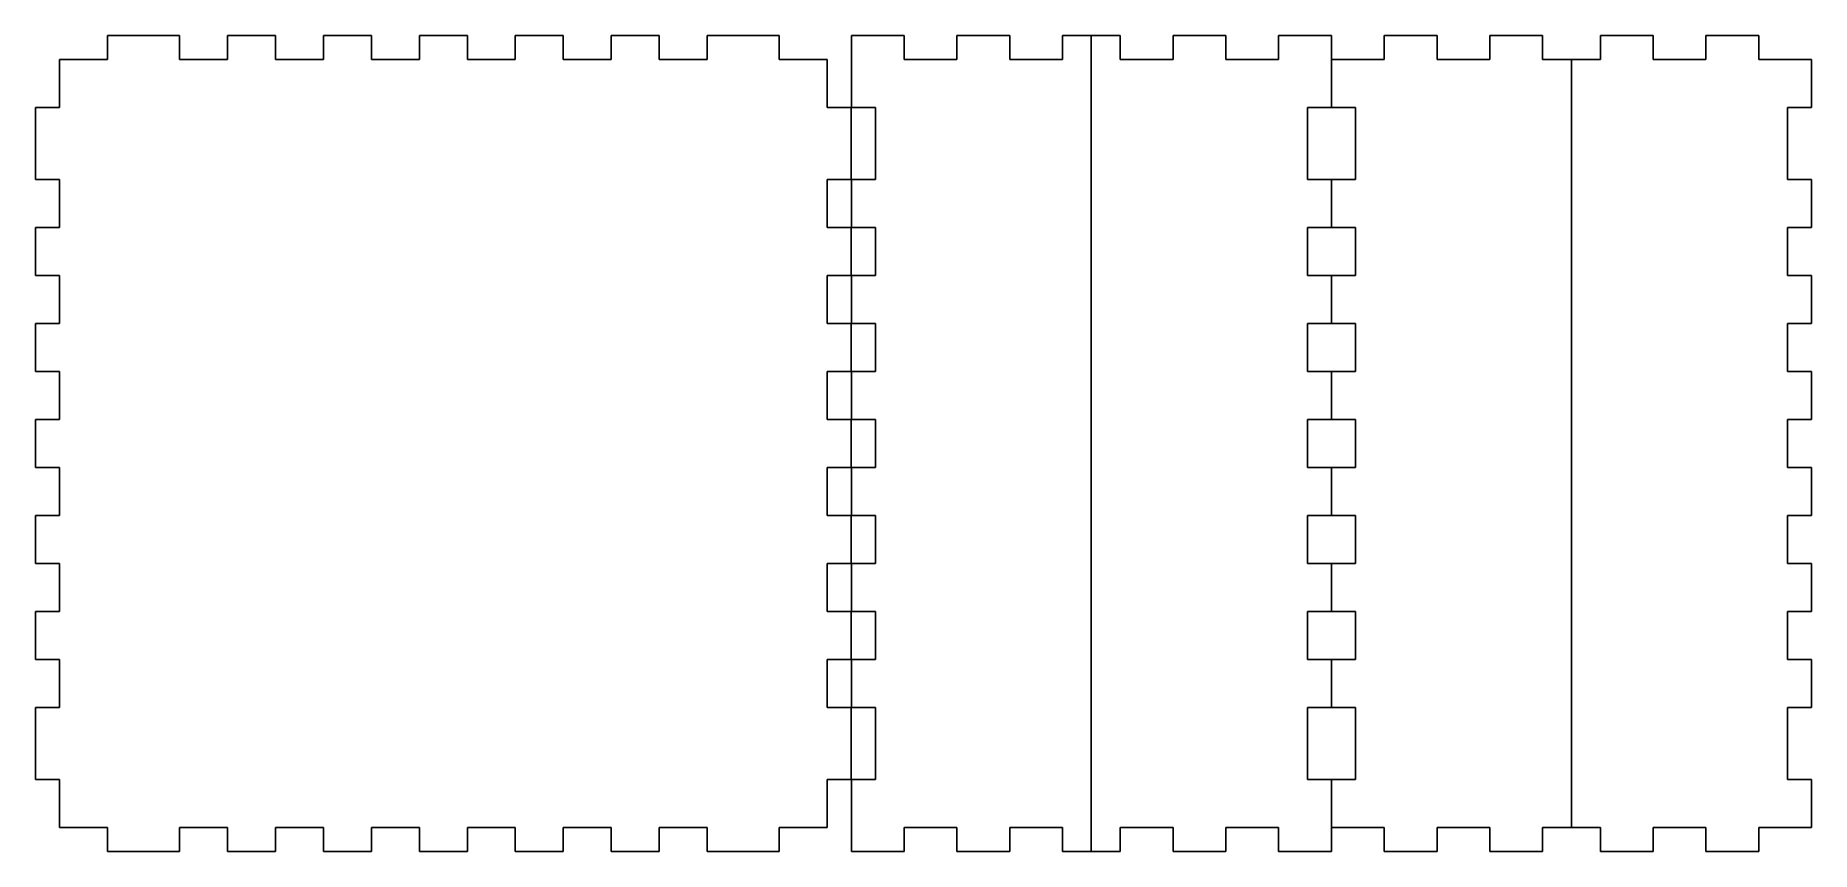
# Model space of a CAD drawing. Extents: x 6 to 226, y 13 to 114.
import ezdxf

# ---------------------------------------------------------------- set-up
doc = ezdxf.new("R2010")
doc.units = 0
doc.layers.add('Cut', color=7, linetype='CONTINUOUS')

msp = doc.modelspace()

# ---------------------------------------------------------------- linework, layer by layer
at = {"layer": 'Cut', "color": 7}
for p, q in [((14.566577, 111.361931), (14.566577, 114.338494)), ((14.566577, 114.338494), (23.496265, 114.338494)), ((23.496265, 114.338494), (23.496265, 111.361931)), ((29.44939, 111.361931), (29.44939, 114.338494)), ((29.44939, 114.338494), (35.402515, 114.338494)), ((35.402515, 114.338494), (35.402515, 111.361931)), ((41.35564, 111.361931), (41.35564, 114.338494)), ((41.35564, 114.338494), (47.308765, 114.338494)), ((47.308765, 114.338494), (47.308765, 111.361931)), ((53.26189, 111.361931), (53.26189, 114.338494)), ((53.26189, 114.338494), (59.215015, 114.338494)), ((59.215015, 114.338494), (59.215015, 111.361931)), ((65.16814, 111.361931), (65.16814, 114.338494)), ((65.16814, 114.338494), (71.121265, 114.338494)), ((71.121265, 114.338494), (71.121265, 111.361931)), ((77.07439, 111.361931), (77.07439, 114.338494)), ((77.07439, 114.338494), (83.027515, 114.338494)), ((83.027515, 114.338494), (83.027515, 111.361931)), ((88.98064, 111.361931), (88.98064, 114.338494)), ((88.98064, 114.338494), (97.910327, 114.338494)), ((97.910327, 114.338494), (97.910327, 111.361931)), ((113.412265, 114.338494), (106.863827, 114.338494)), ((106.863827, 114.338494), (106.863827, 105.408807)), ((113.412265, 111.361932), (113.412265, 114.338494)), ((126.50914, 114.338494), (119.960702, 114.338494)), ((119.960702, 114.338494), (119.960702, 111.361932)), ((126.50914, 111.361932), (126.50914, 114.338494)), ((136.626351, 114.338494), (133.057577, 114.338494)), ((133.057577, 114.338494), (133.057577, 111.361932)), ((136.626351, 13.135369), (136.626351, 114.338494)), ((140.218946, 114.338492), (136.650172, 114.338492)), ((140.218946, 111.361929), (140.218946, 114.338492)), ((153.315821, 114.338492), (146.767383, 114.338492)), ((146.767383, 114.338492), (146.767383, 111.361929)), ((153.315821, 111.361929), (153.315821, 114.338492)), ((166.412696, 114.338492), (159.864258, 114.338492)), ((159.864258, 114.338492), (159.864258, 111.361929)), ((166.412696, 105.408804), (166.412696, 114.338492)), ((179.533375, 114.338494), (172.984938, 114.338494)), ((172.984938, 114.338494), (172.984938, 111.361932)), ((179.533375, 111.361932), (179.533375, 114.338494)), ((192.63025, 114.338494), (186.081813, 114.338494)), ((186.081813, 114.338494), (186.081813, 111.361932)), ((192.63025, 111.361932), (192.63025, 114.338494)), ((206.337995, 114.338494), (199.789558, 114.338494)), ((199.789558, 114.338494), (199.789558, 111.361932)), ((206.337995, 111.361932), (206.337995, 114.338494)), ((219.43487, 114.338494), (212.886433, 114.338494)), ((212.886433, 114.338494), (212.886433, 111.361932)), ((219.43487, 111.361932), (219.43487, 114.338494)), ((8.613452, 111.361931), (14.566577, 111.361931)), ((8.613452, 105.408806), (8.613452, 111.361931)), ((23.496265, 111.361931), (29.44939, 111.361931)), ((35.402515, 111.361931), (41.35564, 111.361931)), ((47.308765, 111.361931), (53.26189, 111.361931)), ((59.215015, 111.361931), (65.16814, 111.361931)), ((71.121265, 111.361931), (77.07439, 111.361931)), ((83.027515, 111.361931), (88.98064, 111.361931)), ((97.910327, 111.361931), (103.863452, 111.361931)), ((103.863452, 111.361931), (103.863452, 105.408806)), ((119.960702, 111.361932), (113.412265, 111.361932)), ((133.057577, 111.361932), (126.50914, 111.361932)), ((146.767383, 111.361929), (140.218946, 111.361929)), ((159.864258, 111.361929), (153.315821, 111.361929)), ((172.984938, 111.361932), (166.4365, 111.361932)), ((166.4365, 111.361932), (166.4365, 105.408807)), ((186.081813, 111.361932), (179.533375, 111.361932)), ((196.197993, 111.361932), (192.63025, 111.361932)), ((196.197993, 16.111932), (196.197993, 111.361932)), ((199.789558, 111.361932), (196.221816, 111.361932)), ((212.886433, 111.361932), (206.337995, 111.361932)), ((225.983308, 111.361932), (219.43487, 111.361932)), ((225.983308, 105.408807), (225.983308, 111.361932)), ((5.63689, 96.479119), (5.63689, 105.408806)), ((5.63689, 105.408806), (8.613452, 105.408806)), ((103.863452, 105.408806), (106.840015, 105.408806)), ((106.840015, 105.408806), (106.840015, 96.479119)), ((106.863827, 105.408807), (109.84039, 105.408807)), ((109.84039, 105.408807), (109.84039, 96.479119)), ((163.436133, 96.479117), (163.436133, 105.408804)), ((163.436133, 105.408804), (166.412696, 105.408804)), ((166.4365, 105.408807), (169.413063, 105.408807)), ((169.413063, 105.408807), (169.413063, 96.479119)), ((223.006745, 96.479119), (223.006745, 105.408807)), ((223.006745, 105.408807), (225.983308, 105.408807)), ((8.613452, 96.479119), (5.63689, 96.479119)), ((8.613452, 90.525994), (8.613452, 96.479119)), ((106.840015, 96.479119), (103.863452, 96.479119)), ((103.863452, 96.479119), (103.863452, 90.525994)), ((109.84039, 96.479119), (106.863827, 96.479119)), ((106.863827, 96.479119), (106.863827, 90.525994)), ((166.412696, 96.479117), (163.436133, 96.479117)), ((166.412696, 90.525992), (166.412696, 96.479117)), ((169.413063, 96.479119), (166.4365, 96.479119)), ((166.4365, 96.479119), (166.4365, 90.525994)), ((225.983308, 96.479119), (223.006745, 96.479119)), ((225.983308, 90.525994), (225.983308, 96.479119)), ((5.63689, 84.572869), (5.63689, 90.525994)), ((5.63689, 90.525994), (8.613452, 90.525994)), ((103.863452, 90.525994), (106.840015, 90.525994)), ((106.840015, 90.525994), (106.840015, 84.572869)), ((106.863827, 90.525994), (109.84039, 90.525994)), ((109.84039, 90.525994), (109.84039, 84.572869)), ((163.436133, 84.572867), (163.436133, 90.525992)), ((163.436133, 90.525992), (166.412696, 90.525992)), ((166.4365, 90.525994), (169.413063, 90.525994)), ((169.413063, 90.525994), (169.413063, 84.572869)), ((223.006745, 84.572869), (223.006745, 90.525994)), ((223.006745, 90.525994), (225.983308, 90.525994)), ((8.613452, 84.572869), (5.63689, 84.572869)), ((8.613452, 78.619744), (8.613452, 84.572869)), ((106.840015, 84.572869), (103.863452, 84.572869)), ((103.863452, 84.572869), (103.863452, 78.619744)), ((109.84039, 84.572869), (106.863827, 84.572869)), ((106.863827, 84.572869), (106.863827, 78.619744)), ((166.412696, 84.572867), (163.436133, 84.572867)), ((166.412696, 78.619742), (166.412696, 84.572867)), ((169.413063, 84.572869), (166.4365, 84.572869)), ((166.4365, 84.572869), (166.4365, 78.619744)), ((225.983308, 84.572869), (223.006745, 84.572869)), ((225.983308, 78.619744), (225.983308, 84.572869)), ((5.63689, 72.666619), (5.63689, 78.619744)), ((5.63689, 78.619744), (8.613452, 78.619744)), ((103.863452, 78.619744), (106.840015, 78.619744)), ((106.840015, 78.619744), (106.840015, 72.666619)), ((106.863827, 78.619744), (109.84039, 78.619744)), ((109.84039, 78.619744), (109.84039, 72.666619)), ((163.436133, 72.666617), (163.436133, 78.619742)), ((163.436133, 78.619742), (166.412696, 78.619742)), ((166.4365, 78.619744), (169.413063, 78.619744)), ((169.413063, 78.619744), (169.413063, 72.666619)), ((223.006745, 72.666619), (223.006745, 78.619744)), ((223.006745, 78.619744), (225.983308, 78.619744)), ((8.613452, 72.666619), (5.63689, 72.666619)), ((8.613452, 66.713494), (8.613452, 72.666619)), ((106.840015, 72.666619), (103.863452, 72.666619)), ((103.863452, 72.666619), (103.863452, 66.713494)), ((109.84039, 72.666619), (106.863827, 72.666619)), ((106.863827, 72.666619), (106.863827, 66.713494)), ((166.412696, 72.666617), (163.436133, 72.666617)), ((166.412696, 66.713492), (166.412696, 72.666617)), ((169.413063, 72.666619), (166.4365, 72.666619)), ((166.4365, 72.666619), (166.4365, 66.713494)), ((225.983308, 72.666619), (223.006745, 72.666619)), ((225.983308, 66.713494), (225.983308, 72.666619)), ((5.63689, 60.760369), (5.63689, 66.713494)), ((5.63689, 66.713494), (8.613452, 66.713494)), ((103.863452, 66.713494), (106.840015, 66.713494)), ((106.840015, 66.713494), (106.840015, 60.760369)), ((106.863827, 66.713494), (109.84039, 66.713494)), ((109.84039, 66.713494), (109.84039, 60.760369)), ((163.436133, 60.760367), (163.436133, 66.713492)), ((163.436133, 66.713492), (166.412696, 66.713492)), ((166.4365, 66.713494), (169.413063, 66.713494)), ((169.413063, 66.713494), (169.413063, 60.760369)), ((223.006745, 60.760369), (223.006745, 66.713494)), ((223.006745, 66.713494), (225.983308, 66.713494)), ((8.613452, 60.760369), (5.63689, 60.760369)), ((8.613452, 54.807244), (8.613452, 60.760369)), ((106.840015, 60.760369), (103.863452, 60.760369)), ((103.863452, 60.760369), (103.863452, 54.807244)), ((109.84039, 60.760369), (106.863827, 60.760369)), ((106.863827, 60.760369), (106.863827, 54.807244)), ((166.412696, 60.760367), (163.436133, 60.760367)), ((166.412696, 54.807242), (166.412696, 60.760367)), ((169.413063, 60.760369), (166.4365, 60.760369)), ((166.4365, 60.760369), (166.4365, 54.807244)), ((225.983308, 60.760369), (223.006745, 60.760369)), ((225.983308, 54.807244), (225.983308, 60.760369)), ((5.63689, 48.854119), (5.63689, 54.807244)), ((5.63689, 54.807244), (8.613452, 54.807244)), ((103.863452, 54.807244), (106.840015, 54.807244)), ((106.840015, 54.807244), (106.840015, 48.854119)), ((106.863827, 54.807244), (109.84039, 54.807244)), ((109.84039, 54.807244), (109.84039, 48.854119)), ((163.436133, 48.854117), (163.436133, 54.807242)), ((163.436133, 54.807242), (166.412696, 54.807242)), ((166.4365, 54.807244), (169.413063, 54.807244)), ((169.413063, 54.807244), (169.413063, 48.854119)), ((223.006745, 48.854119), (223.006745, 54.807244)), ((223.006745, 54.807244), (225.983308, 54.807244)), ((8.613452, 48.854119), (5.63689, 48.854119)), ((8.613452, 42.900994), (8.613452, 48.854119)), ((106.840015, 48.854119), (103.863452, 48.854119)), ((103.863452, 48.854119), (103.863452, 42.900994)), ((109.84039, 48.854119), (106.863827, 48.854119)), ((106.863827, 48.854119), (106.863827, 42.900994)), ((166.412696, 48.854117), (163.436133, 48.854117)), ((166.412696, 42.900992), (166.412696, 48.854117)), ((169.413063, 48.854119), (166.4365, 48.854119)), ((166.4365, 48.854119), (166.4365, 42.900994)), ((225.983308, 48.854119), (223.006745, 48.854119)), ((225.983308, 42.900994), (225.983308, 48.854119)), ((5.63689, 36.947869), (5.63689, 42.900994)), ((5.63689, 42.900994), (8.613452, 42.900994)), ((103.863452, 42.900994), (106.840015, 42.900994)), ((106.840015, 42.900994), (106.840015, 36.947869)), ((106.863827, 42.900994), (109.84039, 42.900994)), ((109.84039, 42.900994), (109.84039, 36.947869)), ((163.436133, 36.947867), (163.436133, 42.900992)), ((163.436133, 42.900992), (166.412696, 42.900992)), ((166.4365, 42.900994), (169.413063, 42.900994)), ((169.413063, 42.900994), (169.413063, 36.947869)), ((223.006745, 36.947869), (223.006745, 42.900994)), ((223.006745, 42.900994), (225.983308, 42.900994)), ((8.613452, 36.947869), (5.63689, 36.947869)), ((8.613452, 30.994744), (8.613452, 36.947869)), ((106.840015, 36.947869), (103.863452, 36.947869)), ((103.863452, 36.947869), (103.863452, 30.994744)), ((109.84039, 36.947869), (106.863827, 36.947869)), ((106.863827, 36.947869), (106.863827, 30.994744)), ((166.412696, 36.947867), (163.436133, 36.947867)), ((166.412696, 30.994742), (166.412696, 36.947867)), ((169.413063, 36.947869), (166.4365, 36.947869)), ((166.4365, 36.947869), (166.4365, 30.994744)), ((225.983308, 36.947869), (223.006745, 36.947869)), ((225.983308, 30.994744), (225.983308, 36.947869)), ((5.63689, 22.065057), (5.63689, 30.994744)), ((5.63689, 30.994744), (8.613452, 30.994744)), ((103.863452, 30.994744), (106.840015, 30.994744)), ((106.840015, 30.994744), (106.840015, 22.065057)), ((106.863827, 30.994744), (109.84039, 30.994744)), ((109.84039, 30.994744), (109.84039, 22.065057)), ((163.436133, 22.065054), (163.436133, 30.994742)), ((163.436133, 30.994742), (166.412696, 30.994742)), ((166.4365, 30.994744), (169.413063, 30.994744)), ((169.413063, 30.994744), (169.413063, 22.065057)), ((223.006745, 22.065057), (223.006745, 30.994744)), ((223.006745, 30.994744), (225.983308, 30.994744)), ((8.613452, 22.065057), (5.63689, 22.065057)), ((8.613452, 16.111932), (8.613452, 22.065057)), ((106.840015, 22.065057), (103.863452, 22.065057)), ((103.863452, 22.065057), (103.863452, 16.111932)), ((109.84039, 22.065057), (106.863827, 22.065057)), ((106.863827, 22.065057), (106.863827, 13.135369)), ((166.412696, 22.065054), (163.436133, 22.065054)), ((166.412696, 13.135367), (166.412696, 22.065054)), ((169.413063, 22.065057), (166.4365, 22.065057)), ((166.4365, 22.065057), (166.4365, 16.111932)), ((225.983308, 22.065057), (223.006745, 22.065057)), ((225.983308, 16.111932), (225.983308, 22.065057)), ((14.566577, 16.111932), (8.613452, 16.111932)), ((14.566577, 13.135369), (14.566577, 16.111932)), ((29.44939, 16.111932), (23.496265, 16.111932)), ((23.496265, 16.111932), (23.496265, 13.135369)), ((29.44939, 13.135369), (29.44939, 16.111932)), ((41.35564, 16.111932), (35.402515, 16.111932)), ((35.402515, 16.111932), (35.402515, 13.135369)), ((41.35564, 13.135369), (41.35564, 16.111932)), ((53.26189, 16.111932), (47.308765, 16.111932)), ((47.308765, 16.111932), (47.308765, 13.135369)), ((53.26189, 13.135369), (53.26189, 16.111932)), ((65.16814, 16.111932), (59.215015, 16.111932)), ((59.215015, 16.111932), (59.215015, 13.135369)), ((65.16814, 13.135369), (65.16814, 16.111932)), ((77.07439, 16.111932), (71.121265, 16.111932)), ((71.121265, 16.111932), (71.121265, 13.135369)), ((77.07439, 13.135369), (77.07439, 16.111932)), ((88.98064, 16.111932), (83.027515, 16.111932)), ((83.027515, 16.111932), (83.027515, 13.135369)), ((88.98064, 13.135369), (88.98064, 16.111932)), ((103.863452, 16.111932), (97.910327, 16.111932)), ((97.910327, 16.111932), (97.910327, 13.135369)), ((113.412265, 13.135369), (113.412265, 16.111932)), ((113.412265, 16.111932), (119.960702, 16.111932)), ((119.960702, 16.111932), (119.960702, 13.135369)), ((126.50914, 13.135369), (126.50914, 16.111932)), ((126.50914, 16.111932), (133.057577, 16.111932)), ((133.057577, 16.111932), (133.057577, 13.135369)), ((140.218946, 13.135367), (140.218946, 16.111929)), ((140.218946, 16.111929), (146.767383, 16.111929)), ((146.767383, 16.111929), (146.767383, 13.135367)), ((153.315821, 13.135367), (153.315821, 16.111929)), ((153.315821, 16.111929), (159.864258, 16.111929)), ((159.864258, 16.111929), (159.864258, 13.135367)), ((166.4365, 16.111932), (172.984938, 16.111932)), ((172.984938, 16.111932), (172.984938, 13.135369)), ((179.533375, 13.135369), (179.533375, 16.111932)), ((179.533375, 16.111932), (186.081813, 16.111932)), ((186.081813, 16.111932), (186.081813, 13.135369)), ((192.63025, 13.135369), (192.63025, 16.111932)), ((192.63025, 16.111932), (196.197993, 16.111932)), ((196.221816, 16.111932), (199.789558, 16.111932)), ((199.789558, 16.111932), (199.789558, 13.135369)), ((206.337995, 13.135369), (206.337995, 16.111932)), ((206.337995, 16.111932), (212.886433, 16.111932)), ((212.886433, 16.111932), (212.886433, 13.135369)), ((219.43487, 13.135369), (219.43487, 16.111932)), ((219.43487, 16.111932), (225.983308, 16.111932)), ((23.496265, 13.135369), (14.566577, 13.135369)), ((35.402515, 13.135369), (29.44939, 13.135369)), ((47.308765, 13.135369), (41.35564, 13.135369)), ((59.215015, 13.135369), (53.26189, 13.135369)), ((71.121265, 13.135369), (65.16814, 13.135369)), ((83.027515, 13.135369), (77.07439, 13.135369)), ((97.910327, 13.135369), (88.98064, 13.135369)), ((106.863827, 13.135369), (113.412265, 13.135369)), ((119.960702, 13.135369), (126.50914, 13.135369)), ((133.057577, 13.135369), (136.626351, 13.135369)), ((136.650172, 13.135367), (140.218946, 13.135367)), ((146.767383, 13.135367), (153.315821, 13.135367)), ((159.864258, 13.135367), (166.412696, 13.135367)), ((172.984938, 13.135369), (179.533375, 13.135369)), ((186.081813, 13.135369), (192.63025, 13.135369)), ((199.789558, 13.135369), (206.337995, 13.135369)), ((212.886433, 13.135369), (219.43487, 13.135369))]:
    msp.add_line(p, q, dxfattribs=at)

doc.saveas('drawing.dxf')
